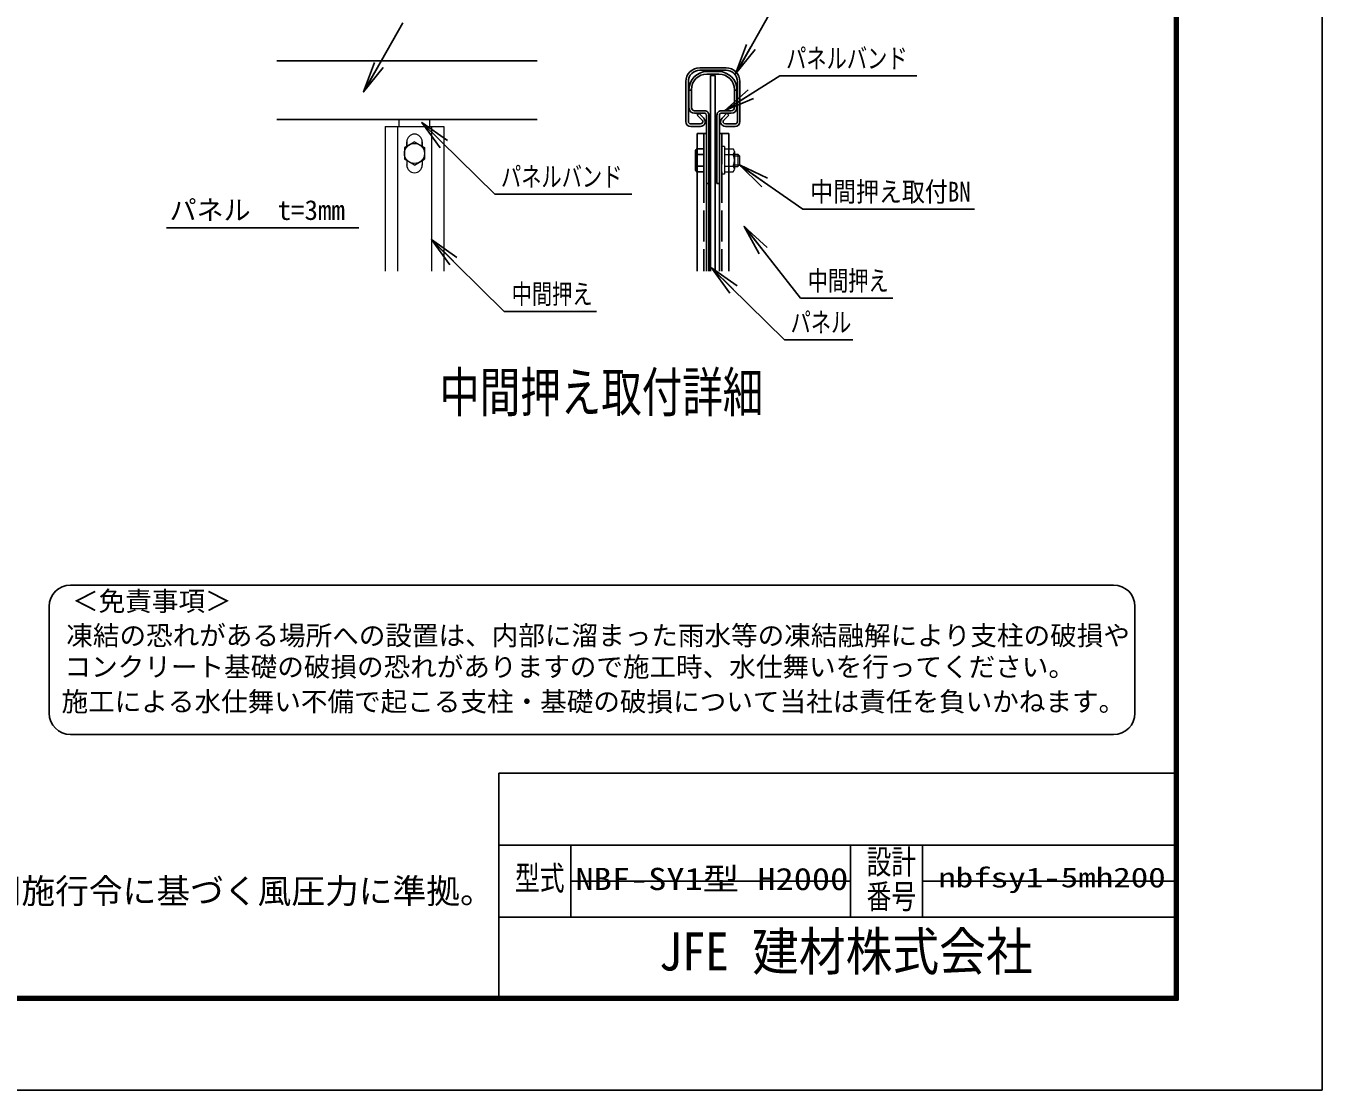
# Model space of a CAD drawing. Units: millimetres, scale not verified. Extents: x -4158 to 4158, y -2941 to 2939.
# Drawn here: x 1637 to 4158, y -2941 to -873 of the extents above; entities that cross this region are included whole.
import ezdxf
from ezdxf.enums import TextEntityAlignment as Align

# ---------------------------------------------------------------- set-up
doc = ezdxf.new("R2010")
doc.units = ezdxf.units.MM
doc.header["$LTSCALE"] = 10
doc.linetypes.add('DASHED', pattern=[7.5, 6, -1.5])
doc.layers.add('0-0_WAKU', color=7, linetype='Continuous')
for name, color, linetype, lineweight in [('0-1_0', 7, 'Continuous', 25), ('0-2_1', 7, 'Continuous', 25), ('0-6_胴縁', 7, 'Continuous', 25), ('0-7_DEFPOINTS', 9, 'Continuous', 25), ('0-A_ﾊﾟﾈﾙ', 7, 'Continuous', 25), ('0-C_D-STR3', 7, 'Continuous', 13), ('0-F_金具', 7, 'Continuous', 25), ('1-0_D-TTL-TXT', 2, 'Continuous', 25)]:
    doc.layers.add(name, color=color, linetype=linetype, lineweight=lineweight)
doc.styles.add('ＭＳ ゴシック', font='')
doc.styles.get('ＭＳ ゴシック').set_extended_font_data('MS Gothic')

# ---------------------------------------------------------------- blocks, each defined once
blk = doc.blocks.new('DARROWS')
at = {"layer": '0-1_0'}
blk.add_line((0, 0), (-9.991, 0), dxfattribs=at)
blk.add_lwpolyline([(-10, -1.667), (0, 0), (-10, 1.667)], dxfattribs=at)

msp = doc.modelspace()

# ---------------------------------------------------------------- linework, layer by layer
at = {"layer": '0-1_0'}
for p, q in [((3093.63, -831.22), (3018.93, -963.06)), ((2370.23, -866.56), (2295.53, -998.4)), ((3103.54, -969.77), (2998.67, -1035.61)), ((2549.01, -1199.86), (2409.44, -1062.29)), ((3148.08, -1228.98), (3027.13, -1144.45)), ((3143.34, -1402.02), (3035.82, -1264.7)), ((2567.5, -1427.74), (2427.93, -1290.17)), ((3112.19, -1482.84), (2972.62, -1345.27)), ((2557.14, -2325.1), (2557.14, -2759.1)), ((2557.14, -2325.1), (3870.91, -2325.1)), ((2557.14, -2465.1), (3870.91, -2465.1)), ((2697.14, -2465.1), (2697.14, -2605.1)), ((3240.91, -2465.1), (3240.91, -2605.1)), ((3380.91, -2465.1), (3380.91, -2605.1)), ((2557.14, -2605.1), (3870.91, -2605.1))]:
    msp.add_line(p, q, dxfattribs=at)
for points in [[(-4158.09, 2938.9), (4157.91, 2938.9), (4157.91, -2941.1), (-4158.09, -2941.1)], [(-3878.09, 2763.9), (3877.91, 2763.9), (3877.91, -2766.1), (-3878.09, -2766.1)], [(-3876.34, 2762.15), (3876.16, 2762.15), (3876.16, -2764.35), (-3876.34, -2764.35)], [(-3874.59, 2760.4), (3874.41, 2760.4), (3874.41, -2762.6), (-3874.59, -2762.6)], [(-3872.84, 2758.65), (3872.66, 2758.65), (3872.66, -2760.85), (-3872.84, -2760.85)], [(-3871.09, 2756.9), (3870.91, 2756.9), (3870.91, -2759.1), (-3871.09, -2759.1)]]:
    msp.add_lwpolyline(points, close=True, dxfattribs=at)
at = {"layer": '0-2_1'}
for p, q in [((3103.54, -969.77), (3369.82, -969.77)), ((2939.21, -1117.08), (2939.21, -1150.86)), ((2942.45, -1111.47), (2955.71, -1111.47)), ((2942.45, -1122.69), (2955.71, -1122.69)), ((2955.71, -1111.47), (2955.71, -1156.47)), ((2942.45, -1145.24), (2955.71, -1145.24)), ((2942.45, -1156.47), (2955.71, -1156.47)), ((2549.01, -1199.86), (2815.29, -1199.86)), ((3148.08, -1228.98), (3481.91, -1228.98)), ((1910.59, -1265.17), (2284.75, -1265.17)), ((3143.34, -1402.02), (3323.03, -1402.02)), ((2567.5, -1427.74), (2747.19, -1427.74)), ((3112.19, -1482.84), (3245.33, -1482.84))]:
    msp.add_line(p, q, dxfattribs=at)
for centre, radius, start, end in [((2945.69, -1117.08), 6.48, 120, 240), ((2960.45, -1133.97), 21.24, 147.93138, 212.06862), ((2945.69, -1150.86), 6.48, 120, 240)]:
    msp.add_arc(centre, radius, start, end, dxfattribs=at)
at = {"layer": '0-6_胴縁'}
for p, q in [((2125.24, -940.56), (2631.69, -940.56)), ((2947.74, -954.06), (2998.74, -954.06)), ((2920.74, -981.06), (2920.74, -1058.76)), ((2925.54, -981.06), (2925.54, -1058.76)), ((2947.74, -958.86), (2998.74, -958.86)), ((3020.94, -981.06), (3020.94, -1058.76)), ((3025.74, -981.06), (3025.74, -1058.76)), ((2125.24, -1054.56), (2631.69, -1054.56)), ((2942.5, -1045.95), (2945.89, -1042.56)), ((2942.5, -1045.95), (2952.12, -1055.58)), ((2945.89, -1042.56), (2955.52, -1052.18)), ((3000.59, -1042.56), (2990.97, -1052.18)), ((3003.98, -1045.95), (2994.36, -1055.58)), ((3003.98, -1045.95), (3000.59, -1042.56)), ((2930.04, -1063.26), (2948.94, -1063.26)), ((2930.04, -1068.06), (2948.94, -1068.06)), ((3016.44, -1063.26), (2997.54, -1063.26)), ((3016.44, -1068.06), (2997.54, -1068.06))]:
    msp.add_line(p, q, dxfattribs=at)
for centre, radius, start, end in [((2947.74, -981.06), 27, 90, 180), ((2998.74, -981.06), 27, 0, 90), ((2947.74, -981.06), 22.2, 90, 180), ((2998.74, -981.06), 22.2, 0, 90), ((2948.94, -1058.76), 9.3, 270, 45), ((2948.94, -1058.76), 4.5, 270, 45), ((2997.54, -1058.76), 9.3, 135, 270), ((2997.54, -1058.76), 4.5, 135, 270), ((2930.04, -1058.76), 9.3, 180, 270), ((2930.04, -1058.76), 4.5, 180, 270), ((3016.44, -1058.76), 9.3, 270, 0), ((3016.44, -1058.76), 4.5, 270, 0)]:
    msp.add_arc(centre, radius, start, end, dxfattribs=at)
at = {"layer": '0-7_DEFPOINTS', "color": 7}
for p, q in [((2697.14, -2535.1), (3240.91, -2535.1)), ((3380.91, -2535.1), (3870.91, -2535.1))]:
    msp.add_line(p, q, dxfattribs=at)
at = {"layer": '0-A_ﾊﾟﾈﾙ'}
for p, q in [((2968.74, -969.35), (2968.74, -1349.72)), ((2968.74, -969.35), (2977.74, -969.35)), ((2977.74, -969.35), (2977.74, -1349.72))]:
    msp.add_line(p, q, dxfattribs=at)
at = {"layer": '0-C_D-STR3'}
for p, q in [((2362.88, -1068.1), (2362.88, -1054.6)), ((2422.88, -1068.1), (2422.88, -1054.6)), ((2335.88, -1068.1), (2335.88, -1349.72)), ((2335.88, -1068.1), (2449.88, -1068.1)), ((2359.88, -1068.1), (2359.88, -1349.72)), ((2392.88, -1083.1), (2392.98, -1083.1)), ((2425.88, -1068.1), (2425.88, -1349.72)), ((2449.88, -1068.1), (2449.88, -1349.72)), ((2392.88, -1098.1), (2373.38, -1109.33)), ((2377.88, -1098.52), (2377.88, -1098.1)), ((2377.88, -1106.74), (2377.88, -1098.1)), ((2377.88, -1098.1), (2377.88, -1106.74)), ((2392.88, -1098.1), (2412.38, -1109.33)), ((2407.88, -1098.52), (2407.88, -1098.1)), ((2407.88, -1106.74), (2407.88, -1098.1)), ((2407.88, -1098.1), (2407.88, -1106.74)), ((2990.77, -1160.97), (2990.77, -1106.97)), ((2995.57, -1106.97), (2990.77, -1106.97)), ((2995.57, -1106.97), (2995.57, -1160.97)), ((2373.38, -1109.33), (2373.38, -1131.88)), ((2392.88, -1143.1), (2373.38, -1131.88)), ((2392.88, -1143.1), (2412.38, -1131.88)), ((2412.38, -1109.33), (2412.38, -1131.88)), ((2995.57, -1111.47), (2995.57, -1156.47)), ((2995.57, -1111.47), (3012.97, -1111.47)), ((2995.57, -1122.72), (3012.97, -1122.72)), ((3015.07, -1116.63), (3015.07, -1151.27)), ((3015.07, -1121.97), (3021.43, -1121.97)), ((3015.07, -1125.21), (3024.67, -1125.21)), ((3021.43, -1121.97), (3021.43, -1145.97)), ((3021.43, -1121.97), (3024.67, -1125.21)), ((3024.67, -1125.21), (3024.67, -1142.73)), ((2377.88, -1134.47), (2377.88, -1143.1)), ((2377.88, -1143.1), (2377.88, -1142.69)), ((2407.88, -1134.47), (2407.88, -1143.1)), ((2407.88, -1143.1), (2407.88, -1142.69)), ((2995.57, -1145.22), (3012.97, -1145.22)), ((2995.57, -1156.47), (3012.97, -1156.47)), ((3015.07, -1142.73), (3024.67, -1142.73)), ((3015.07, -1145.97), (3021.43, -1145.97)), ((3021.43, -1145.97), (3024.67, -1142.73)), ((2995.57, -1160.97), (2990.77, -1160.97))]:
    msp.add_line(p, q, dxfattribs=at)
msp.add_circle((2392.88, -1120.6), 19.5, dxfattribs=at)
for centre, radius, start, end in [((2392.88, -1098.1), 15, 90, 180), ((2392.88, -1098.1), 15, 0, 90), ((3006.54, -1117.09), 8.55, 318.83491, 41.16509), ((2983.89, -1133.97), 31.18, 338.85295, 21.14705), ((2392.88, -1143.1), 15, 180, 270), ((2392.88, -1143.1), 15, 270, 0), ((3006.53, -1150.84), 8.55, 318.86505, 41.13495)]:
    msp.add_arc(centre, radius, start, end, dxfattribs=at)
at = {"layer": '0-F_金具'}
for p, q in [((2961.54, -961.56), (2984.94, -961.56)), ((2961.54, -966.36), (2984.94, -966.36)), ((2926.74, -996.36), (2926.74, -1031.76)), ((2931.54, -997.56), (2926.74, -997.56)), ((2931.54, -996.36), (2931.54, -1031.76)), ((3014.94, -996.36), (3014.94, -1031.76)), ((3019.74, -997.56), (3014.94, -997.56)), ((3019.74, -996.36), (3019.74, -1031.76)), ((2937.54, -1037.76), (2957.52, -1037.76)), ((2937.54, -1042.56), (2957.52, -1042.56)), ((2960.51, -1045.97), (2960.51, -1179.2)), ((2965.31, -1045.97), (2965.31, -1179.2)), ((2981.17, -1045.97), (2981.17, -1179.2)), ((2985.97, -1045.97), (2985.97, -1179.2)), ((2988.96, -1037.76), (3008.94, -1037.76)), ((2988.96, -1042.56), (3008.94, -1042.56)), ((2942.51, -1081.56), (2942.51, -1349.72)), ((2942.51, -1081.56), (2960.51, -1081.56)), ((2960.51, -1081.56), (2960.51, -1349.72)), ((2965.31, -1081.56), (2965.31, -1349.72)), ((2985.97, -1081.56), (2985.97, -1349.72)), ((3003.97, -1081.56), (2985.97, -1081.56)), ((3003.97, -1081.56), (3003.97, -1349.72)), ((2960.51, -1179.2), (2965.31, -1179.2)), ((2981.17, -1179.2), (2985.97, -1179.2))]:
    msp.add_line(p, q, dxfattribs=at)
at = {"layer": '0-F_金具', "linetype": 'DASHED'}
for p, q in [((2955.71, -1081.56), (2955.71, -1349.72)), ((2990.77, -1081.56), (2990.77, -1349.72))]:
    msp.add_line(p, q, dxfattribs=at)
at = {"layer": '0-F_金具'}
for centre, radius, start, end in [((2961.54, -996.36), 34.8, 90, 180), ((2961.54, -996.36), 30, 90, 180), ((2984.94, -996.36), 34.8, 0, 90), ((2984.94, -996.36), 30, 0, 90), ((2937.54, -1031.76), 10.8, 180, 270), ((2937.54, -1031.76), 6, 180, 270), ((3008.94, -1031.76), 10.8, 270, 0), ((3008.94, -1031.76), 6, 270, 0), ((2957.52, -1045.56), 7.8, 357, 90), ((2957.52, -1045.56), 3, 357, 90), ((2988.96, -1045.56), 7.8, 90, 183), ((2988.96, -1045.56), 3, 90, 183)]:
    msp.add_arc(centre, radius, start, end, dxfattribs=at)
at = {"layer": '1-0_D-TTL-TXT'}
for p, q in [((3752.6, -1959.53), (1723.95, -1959.53)), ((1682.48, -2001.01), (1682.48, -2208.39)), ((3794.07, -2208.39), (3794.07, -2001.01)), ((1723.95, -2249.86), (3752.6, -2249.86))]:
    msp.add_line(p, q, dxfattribs=at)
for centre, start, end in [((1723.95, -2001.01), 90, 180), ((3752.6, -2001.01), 0, 90), ((1723.95, -2208.39), 180, 270), ((3752.6, -2208.39), 270, 0)]:
    msp.add_arc(centre, 41.48, start, end, dxfattribs=at)

# ---------------------------------------------------------------- block references
at = {"layer": '0-1_0', "xscale": 6, "yscale": 6}
for p, rotation in [((3017.45, -965.67), 240.46398), ((2294.05, -1001.01), 240.46398), ((2996.13, -1037.2), 212.12082), ((2407.31, -1060.19), 135.41373), ((3024.67, -1142.73), 145.04934), ((3033.97, -1262.34), 128.06044), ((2425.79, -1288.07), 135.41373), ((2970.48, -1343.16), 135.41373)]:
    msp.add_blockref('DARROWS', p, dxfattribs=dict(at, rotation=rotation))

# ---------------------------------------------------------------- texts
at = {"layer": '0-0_WAKU', "style": 'ＭＳ ゴシック'}
for s, height, width, p in [('NBF-SY1型 H2000', 43.3, 1.2, (2706.07, -2565.44)), ('nbfsy1-5mh200', 38.48, 1.3, (3411.46, -2558.71)), ('JFE 建材株式会社', 74.08, 0.9, (2868, -2730.89))]:
    msp.add_text(s, height=height, dxfattribs=dict(at, width=width)).set_placement(p, align=Align.BOTTOM_LEFT)
at = {"layer": '0-1_0', "style": 'ＭＳ ゴシック'}
for s, height, width, p in [('パネルバンド', 38.49, 0.75, (3115.6, -966.53)), ('パネルバンド', 38.49, 0.75, (2561.08, -1196.62)), ('中間押え取付BN', 38.48, 0.85, (3162.41, -1225.74)), ('中間押え', 38.49, 0.75, (3157.67, -1398.78)), ('中間押え', 38.49, 0.75, (2581.83, -1424.5)), ('パネル', 38.49, 0.75, (3124.26, -1479.6)), ('中間押え取付詳細', 76.98, 0.75, (2441.18, -1646.11)), ('設計', 47.14, 0.75, (3272.11, -2535.24)), ('型式', 47.14, 0.75, (2588.34, -2566.73)), ('番号', 47.14, 0.75, (3272.11, -2602.44))]:
    msp.add_text(s, height=height, dxfattribs=dict(at, width=width)).set_placement(p, align=Align.BOTTOM_LEFT)
msp.add_text('パネル\u3000t=3mm', height=38.49, dxfattribs=at).set_placement((1916.69, -1261.39), align=Align.BOTTOM_LEFT)
at = {"layer": '1-0_D-TTL-TXT', "color": 7, "style": 'ＭＳ ゴシック'}
for s, height, p in [('＜免責事項＞ \u3000\u3000', 37.91, (1727.03, -2021.06)), ('凍結の恐れがある場所への設置は、内部に溜まった雨水等の凍結融解により支柱の破損や', 37.91, (1715.81, -2087.84)), ('コンクリート基礎の破損の恐れがありますので施工時、水仕舞いを行ってください。', 37.91, (1712.4, -2148.74)), ('施工による水仕舞い不備で起こる支柱・基礎の破損について当社は責任を負いかねます。 ', 37.91, (1706.6, -2216.34)), ('（設計条件）風荷重：昭和57年改正 建築基準法・同施行令に基づく風圧力に準拠。', 48.11, (86.54, -2592.7))]:
    msp.add_text(s, height=height, dxfattribs=at).set_placement(p, align=Align.BOTTOM_LEFT)

doc.saveas('drawing.dxf')
